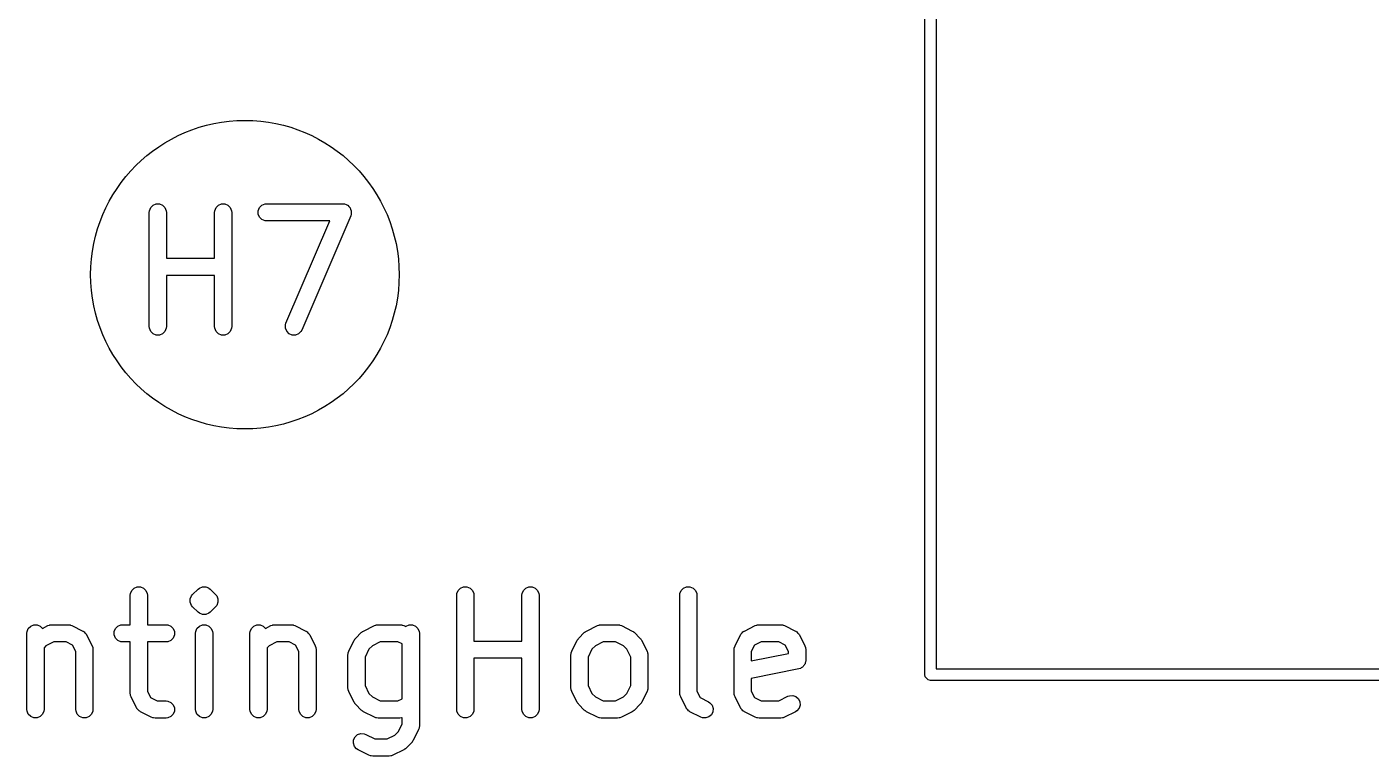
# Model space of a CAD drawing. Extents: x 0.58 to 7.69, y -5.21 to -0.56.
# Drawn here: x 6.539 to 7.0022, y -4.9493 to -4.6981 of the extents above; entities that cross this region are included whole.
import ezdxf

# ---------------------------------------------------------------- set-up
doc = ezdxf.new("R2010")
doc.units = 0
doc.header["$MEASUREMENT"] = 0
doc.layers.add('BLACK', color=7, linetype='CONTINUOUS')

msp = doc.modelspace()

# ---------------------------------------------------------------- linework, layer by layer
at = {"layer": 'BLACK', "linetype": 'CONTINUOUS'}
for p, q in [((6.84843, -4.92126), (6.84843, -4.52873)), ((6.85236, -4.52873), (6.85236, -4.91929)), ((6.58122, -4.762), (6.58128, -4.76142)), ((6.58128, -4.76142), (6.58172, -4.76036)), ((6.58172, -4.76036), (6.58254, -4.75955)), ((6.58254, -4.75955), (6.5836, -4.7591)), ((6.5836, -4.7591), (6.58475, -4.7591)), ((6.58475, -4.7591), (6.58582, -4.75955)), ((6.58582, -4.75955), (6.58663, -4.76036)), ((6.58663, -4.76036), (6.58707, -4.76142)), ((6.58707, -4.76142), (6.58713, -4.762)), ((6.60372, -4.762), (6.60378, -4.76142)), ((6.60378, -4.76142), (6.60422, -4.76036)), ((6.60422, -4.76036), (6.60503, -4.75955)), ((6.60503, -4.75955), (6.6061, -4.7591)), ((6.6061, -4.7591), (6.60725, -4.7591)), ((6.60725, -4.7591), (6.60831, -4.75955)), ((6.60831, -4.75955), (6.60913, -4.76036)), ((6.60913, -4.76036), (6.60957, -4.76142)), ((6.60957, -4.76142), (6.60963, -4.762)), ((6.61878, -4.76142), (6.61922, -4.76036)), ((6.61878, -4.76258), (6.61878, -4.76142)), ((6.61922, -4.76036), (6.62003, -4.75955)), ((6.62003, -4.75955), (6.6211, -4.7591)), ((6.6211, -4.7591), (6.62167, -4.75905)), ((6.62167, -4.75905), (6.64792, -4.75905)), ((6.64792, -4.75905), (6.6485, -4.7591)), ((6.6485, -4.7591), (6.64851, -4.75911)), ((6.64851, -4.75911), (6.64853, -4.75911)), ((6.64853, -4.75911), (6.64904, -4.75933)), ((6.64904, -4.75933), (6.64956, -4.75955)), ((6.64956, -4.75955), (6.64957, -4.75956)), ((6.64957, -4.75956), (6.64959, -4.75957)), ((6.64959, -4.75957), (6.64998, -4.75997)), ((6.64998, -4.75997), (6.65037, -4.76036)), ((6.65037, -4.76036), (6.65038, -4.76038)), ((6.65038, -4.76038), (6.65039, -4.76039)), ((6.65039, -4.76039), (6.6506, -4.76091)), ((6.6506, -4.76091), (6.65081, -4.76142)), ((6.65081, -4.76142), (6.65081, -4.76144)), ((6.65081, -4.76144), (6.65082, -4.76146)), ((6.65082, -4.76146), (6.65081, -4.76202)), ((6.58122, -4.80137), (6.58122, -4.762)), ((6.58713, -4.762), (6.58713, -4.7778)), ((6.60372, -4.7778), (6.60372, -4.762)), ((6.60963, -4.762), (6.60963, -4.80137)), ((6.61922, -4.76364), (6.61878, -4.76258)), ((6.62003, -4.76446), (6.61922, -4.76364)), ((6.6211, -4.7649), (6.62003, -4.76446)), ((6.62167, -4.76495), (6.6211, -4.7649)), ((6.64344, -4.76495), (6.62167, -4.76495)), ((6.62833, -4.80021), (6.64344, -4.76495)), ((6.65063, -4.76316), (6.63376, -4.80253)), ((6.65081, -4.76261), (6.65063, -4.76316)), ((6.65081, -4.76202), (6.65081, -4.76258)), ((6.65081, -4.76258), (6.65081, -4.76259)), ((6.65081, -4.76259), (6.65081, -4.76261)), ((6.58713, -4.7778), (6.60372, -4.7778)), ((6.60372, -4.7837), (6.58713, -4.7837)), ((6.58713, -4.7837), (6.58713, -4.80137)), ((6.60372, -4.80137), (6.60372, -4.7837)), ((6.58128, -4.80195), (6.58122, -4.80137)), ((6.58172, -4.80301), (6.58128, -4.80195)), ((6.58254, -4.80383), (6.58172, -4.80301)), ((6.58663, -4.80301), (6.58582, -4.80383)), ((6.58707, -4.80195), (6.58663, -4.80301)), ((6.58713, -4.80137), (6.58707, -4.80195)), ((6.60378, -4.80195), (6.60372, -4.80137)), ((6.60422, -4.80301), (6.60378, -4.80195)), ((6.60503, -4.80383), (6.60422, -4.80301)), ((6.60913, -4.80301), (6.60831, -4.80383)), ((6.60957, -4.80195), (6.60913, -4.80301)), ((6.60963, -4.80137), (6.60957, -4.80195)), ((6.62814, -4.80191), (6.62816, -4.80076)), ((6.62857, -4.80298), (6.62814, -4.80191)), ((6.62816, -4.80076), (6.62833, -4.80021)), ((6.62938, -4.80381), (6.62857, -4.80298)), ((6.63348, -4.80304), (6.63266, -4.80385)), ((6.63376, -4.80253), (6.63348, -4.80304)), ((6.5836, -4.80427), (6.58254, -4.80383)), ((6.58475, -4.80427), (6.5836, -4.80427)), ((6.58582, -4.80383), (6.58475, -4.80427)), ((6.6061, -4.80427), (6.60503, -4.80383)), ((6.60725, -4.80427), (6.6061, -4.80427)), ((6.60831, -4.80383), (6.60725, -4.80427)), ((6.63043, -4.80426), (6.62938, -4.80381)), ((6.63159, -4.80427), (6.63043, -4.80426)), ((6.63266, -4.80385), (6.63159, -4.80427)), ((6.57516, -4.89225), (6.57597, -4.89144)), ((6.57597, -4.89144), (6.57704, -4.89099)), ((6.57704, -4.89099), (6.57819, -4.89099)), ((6.57819, -4.89099), (6.57926, -4.89144)), ((6.57926, -4.89144), (6.58007, -4.89225)), ((6.59802, -4.8918), (6.59847, -4.89144)), ((6.59847, -4.89144), (6.59954, -4.89099)), ((6.59954, -4.89099), (6.60069, -4.89099)), ((6.60069, -4.89099), (6.60069, -4.89099)), ((6.60069, -4.89099), (6.60158, -4.89137)), ((6.60158, -4.89137), (6.60175, -4.89144)), ((6.60175, -4.89144), (6.6022, -4.8918)), ((6.68765, -4.89225), (6.68846, -4.89144)), ((6.68846, -4.89144), (6.68953, -4.89099)), ((6.68953, -4.89099), (6.69068, -4.89099)), ((6.69068, -4.89099), (6.69174, -4.89144)), ((6.69174, -4.89144), (6.69256, -4.89225)), ((6.71014, -4.89225), (6.71096, -4.89144)), ((6.71096, -4.89144), (6.71202, -4.89099)), ((6.71202, -4.89099), (6.71317, -4.89099)), ((6.71317, -4.89099), (6.71424, -4.89144)), ((6.71424, -4.89144), (6.71505, -4.89225)), ((6.76451, -4.89225), (6.76533, -4.89144)), ((6.76533, -4.89144), (6.76639, -4.89099)), ((6.76639, -4.89099), (6.76754, -4.89099)), ((6.76754, -4.89099), (6.76861, -4.89144)), ((6.76861, -4.89144), (6.76942, -4.89225)), ((6.57466, -4.89389), (6.57472, -4.89331)), ((6.57466, -4.90406), (6.57466, -4.89389)), ((6.57472, -4.89331), (6.57516, -4.89225)), ((6.58007, -4.89225), (6.58051, -4.89331)), ((6.58051, -4.89331), (6.58057, -4.89389)), ((6.58057, -4.89389), (6.58057, -4.90406)), ((6.59534, -4.89519), (6.59578, -4.89412)), ((6.59534, -4.89634), (6.59534, -4.89519)), ((6.59578, -4.89412), (6.59615, -4.89368)), ((6.59615, -4.89368), (6.59802, -4.8918)), ((6.6022, -4.8918), (6.60408, -4.89368)), ((6.60408, -4.89368), (6.60444, -4.89412)), ((6.60444, -4.89412), (6.60486, -4.89514)), ((6.60486, -4.89514), (6.60488, -4.89519)), ((6.60488, -4.89519), (6.60488, -4.89634)), ((6.68715, -4.89389), (6.68721, -4.89331)), ((6.68715, -4.93326), (6.68715, -4.89389)), ((6.68721, -4.89331), (6.68765, -4.89225)), ((6.69256, -4.89225), (6.693, -4.89331)), ((6.693, -4.89331), (6.69305, -4.89389)), ((6.69305, -4.89389), (6.69305, -4.90969)), ((6.70965, -4.89389), (6.7097, -4.89331)), ((6.70965, -4.90969), (6.70965, -4.89389)), ((6.7097, -4.89331), (6.71014, -4.89225)), ((6.71505, -4.89225), (6.71549, -4.89331)), ((6.71549, -4.89331), (6.71555, -4.89389)), ((6.71555, -4.89389), (6.71555, -4.93326)), ((6.76401, -4.89389), (6.76407, -4.89331)), ((6.76401, -4.92764), (6.76401, -4.89389)), ((6.76407, -4.89331), (6.76451, -4.89225)), ((6.76942, -4.89225), (6.76986, -4.89331)), ((6.76986, -4.89331), (6.76992, -4.89389)), ((6.76992, -4.89389), (6.76992, -4.92694)), ((6.59578, -4.89741), (6.59534, -4.89634)), ((6.59615, -4.89785), (6.59578, -4.89741)), ((6.59802, -4.89973), (6.59615, -4.89785)), ((6.59847, -4.9001), (6.59802, -4.89973)), ((6.59954, -4.90054), (6.59847, -4.9001)), ((6.60069, -4.90054), (6.59954, -4.90054)), ((6.59954, -4.90054), (6.59954, -4.90054)), ((6.60175, -4.9001), (6.60069, -4.90054)), ((6.60069, -4.90054), (6.60069, -4.90054)), ((6.6022, -4.89973), (6.60175, -4.9001)), ((6.60408, -4.89785), (6.6022, -4.89973)), ((6.60444, -4.89741), (6.60408, -4.89785)), ((6.60488, -4.89634), (6.60444, -4.89741)), ((6.53954, -4.90537), (6.54035, -4.90456)), ((6.54035, -4.90456), (6.54142, -4.90412)), ((6.54142, -4.90412), (6.54257, -4.90412)), ((6.54257, -4.90412), (6.54364, -4.90456)), ((6.54364, -4.90456), (6.5444, -4.90532)), ((6.5444, -4.90532), (6.5463, -4.90437)), ((6.5463, -4.90437), (6.54684, -4.90417)), ((6.54684, -4.90417), (6.54694, -4.90416)), ((6.54694, -4.90416), (6.54704, -4.90412)), ((6.54704, -4.90412), (6.54762, -4.90406)), ((6.54762, -4.90406), (6.55324, -4.90406)), ((6.55324, -4.90406), (6.55382, -4.90412)), ((6.55382, -4.90412), (6.55392, -4.90416)), ((6.55392, -4.90416), (6.55402, -4.90417)), ((6.55402, -4.90417), (6.55456, -4.90437)), ((6.55456, -4.90437), (6.55831, -4.90625)), ((6.56954, -4.90537), (6.57035, -4.90456)), ((6.57035, -4.90456), (6.57141, -4.90412)), ((6.57141, -4.90412), (6.57199, -4.90406)), ((6.57199, -4.90406), (6.57466, -4.90406)), ((6.58057, -4.90406), (6.58699, -4.90406)), ((6.58699, -4.90406), (6.58757, -4.90412)), ((6.58757, -4.90412), (6.58863, -4.90456)), ((6.58863, -4.90456), (6.58944, -4.90537)), ((6.59766, -4.90537), (6.59847, -4.90456)), ((6.59847, -4.90456), (6.59954, -4.90412)), ((6.59954, -4.90412), (6.60069, -4.90412)), ((6.60069, -4.90412), (6.60175, -4.90456)), ((6.60175, -4.90456), (6.60257, -4.90537)), ((6.6164, -4.90537), (6.61722, -4.90456)), ((6.61722, -4.90456), (6.61828, -4.90412)), ((6.61828, -4.90412), (6.61944, -4.90412)), ((6.61944, -4.90412), (6.6205, -4.90456)), ((6.6205, -4.90456), (6.62126, -4.90532)), ((6.62126, -4.90532), (6.62316, -4.90437)), ((6.62316, -4.90437), (6.6237, -4.90417)), ((6.6237, -4.90417), (6.62381, -4.90416)), ((6.62381, -4.90416), (6.62391, -4.90412)), ((6.62391, -4.90412), (6.62448, -4.90406)), ((6.62448, -4.90406), (6.63011, -4.90406)), ((6.63011, -4.90406), (6.63068, -4.90412)), ((6.63068, -4.90412), (6.63078, -4.90416)), ((6.63078, -4.90416), (6.63089, -4.90417)), ((6.63089, -4.90417), (6.63143, -4.90437)), ((6.63143, -4.90437), (6.63518, -4.90625)), ((6.65503, -4.90625), (6.65878, -4.90437)), ((6.65878, -4.90437), (6.65933, -4.90417)), ((6.65933, -4.90417), (6.65943, -4.90416)), ((6.65943, -4.90416), (6.65953, -4.90412)), ((6.65953, -4.90412), (6.6601, -4.90406)), ((6.6601, -4.90406), (6.6676, -4.90406)), ((6.6676, -4.90406), (6.66818, -4.90412)), ((6.66818, -4.90412), (6.66828, -4.90416)), ((6.66828, -4.90416), (6.66838, -4.90417)), ((6.66838, -4.90417), (6.66892, -4.90437)), ((6.66892, -4.90437), (6.66957, -4.9047)), ((6.66957, -4.9047), (6.66971, -4.90456)), ((6.66971, -4.90456), (6.67078, -4.90412)), ((6.67078, -4.90412), (6.67193, -4.90412)), ((6.67193, -4.90412), (6.67299, -4.90456)), ((6.67299, -4.90456), (6.67381, -4.90537)), ((6.7319, -4.90625), (6.73565, -4.90437)), ((6.73565, -4.90437), (6.73619, -4.90417)), ((6.73619, -4.90417), (6.7363, -4.90416)), ((6.7363, -4.90416), (6.73639, -4.90412)), ((6.73639, -4.90412), (6.73697, -4.90406)), ((6.73697, -4.90406), (6.74259, -4.90406)), ((6.74259, -4.90406), (6.74317, -4.90412)), ((6.74317, -4.90412), (6.74327, -4.90416)), ((6.74327, -4.90416), (6.74337, -4.90417)), ((6.74337, -4.90417), (6.74392, -4.90437)), ((6.74392, -4.90437), (6.74766, -4.90625)), ((6.78627, -4.90625), (6.79002, -4.90437)), ((6.79002, -4.90437), (6.79056, -4.90417)), ((6.79056, -4.90417), (6.79066, -4.90416)), ((6.79066, -4.90416), (6.79076, -4.90412)), ((6.79076, -4.90412), (6.79134, -4.90406)), ((6.79134, -4.90406), (6.79884, -4.90406)), ((6.79884, -4.90406), (6.79941, -4.90412)), ((6.79941, -4.90412), (6.79951, -4.90416)), ((6.79951, -4.90416), (6.79962, -4.90417)), ((6.79962, -4.90417), (6.80016, -4.90437)), ((6.80016, -4.90437), (6.80391, -4.90625)), ((6.53904, -4.90701), (6.5391, -4.90644)), ((6.53904, -4.93326), (6.53904, -4.90701)), ((6.5391, -4.90644), (6.53954, -4.90537)), ((6.54832, -4.90997), (6.54562, -4.91132)), ((6.55255, -4.90997), (6.54832, -4.90997)), ((6.55479, -4.91109), (6.55255, -4.90997)), ((6.55831, -4.90625), (6.55841, -4.90631)), ((6.55841, -4.90631), (6.55846, -4.90632)), ((6.55846, -4.90632), (6.55851, -4.90637)), ((6.55851, -4.90637), (6.5588, -4.90656)), ((6.5588, -4.90656), (6.55905, -4.90684)), ((6.55905, -4.90684), (6.55933, -4.90708)), ((6.55933, -4.90708), (6.55951, -4.90737)), ((6.55951, -4.90737), (6.55956, -4.90743)), ((6.55956, -4.90743), (6.55957, -4.90747)), ((6.55957, -4.90747), (6.55963, -4.90757)), ((6.55963, -4.90757), (6.56151, -4.91132)), ((6.56909, -4.90644), (6.56954, -4.90537)), ((6.56909, -4.90759), (6.56909, -4.90644)), ((6.56954, -4.90865), (6.56909, -4.90759)), ((6.57035, -4.90947), (6.56954, -4.90865)), ((6.57141, -4.90991), (6.57035, -4.90947)), ((6.57199, -4.90997), (6.57141, -4.90991)), ((6.57466, -4.90997), (6.57199, -4.90997)), ((6.57466, -4.92764), (6.57466, -4.90997)), ((6.58699, -4.90997), (6.58057, -4.90997)), ((6.58057, -4.90997), (6.58057, -4.92694)), ((6.58757, -4.90991), (6.58699, -4.90997)), ((6.58863, -4.90947), (6.58757, -4.90991)), ((6.58944, -4.90865), (6.58863, -4.90947)), ((6.58944, -4.90537), (6.58989, -4.90644)), ((6.58989, -4.90759), (6.58944, -4.90865)), ((6.58989, -4.90644), (6.58989, -4.90759)), ((6.59716, -4.90701), (6.59722, -4.90644)), ((6.59716, -4.93326), (6.59716, -4.90701)), ((6.59722, -4.90644), (6.59766, -4.90537)), ((6.60257, -4.90537), (6.60301, -4.90644)), ((6.60301, -4.90644), (6.60307, -4.90701)), ((6.60307, -4.90701), (6.60307, -4.93326)), ((6.61591, -4.90701), (6.61596, -4.90644)), ((6.61591, -4.93326), (6.61591, -4.90701)), ((6.61596, -4.90644), (6.6164, -4.90537)), ((6.62518, -4.90997), (6.62248, -4.91132)), ((6.62941, -4.90997), (6.62518, -4.90997)), ((6.63166, -4.91109), (6.62941, -4.90997)), ((6.63518, -4.90625), (6.63528, -4.90631)), ((6.63528, -4.90631), (6.63532, -4.90632)), ((6.63532, -4.90632), (6.63538, -4.90637)), ((6.63538, -4.90637), (6.63567, -4.90656)), ((6.63567, -4.90656), (6.63591, -4.90684)), ((6.63591, -4.90684), (6.63619, -4.90708)), ((6.63619, -4.90708), (6.63637, -4.90737)), ((6.63637, -4.90737), (6.63642, -4.90743)), ((6.63642, -4.90743), (6.63644, -4.90747)), ((6.63644, -4.90747), (6.6365, -4.90757)), ((6.6365, -4.90757), (6.63837, -4.91132)), ((6.64996, -4.91319), (6.65184, -4.90944)), ((6.65184, -4.90944), (6.652, -4.90919)), ((6.652, -4.90919), (6.65203, -4.90912)), ((6.65203, -4.90912), (6.65209, -4.90904)), ((6.65209, -4.90904), (6.65215, -4.90895)), ((6.65215, -4.90895), (6.65221, -4.9089)), ((6.65221, -4.9089), (6.65239, -4.90868)), ((6.65239, -4.90868), (6.65427, -4.9068)), ((6.65427, -4.9068), (6.65449, -4.90661)), ((6.65449, -4.90661), (6.65455, -4.90656)), ((6.65455, -4.90656), (6.65463, -4.9065)), ((6.65463, -4.9065), (6.65471, -4.90643)), ((6.65471, -4.90643), (6.65479, -4.9064)), ((6.65479, -4.9064), (6.65503, -4.90625)), ((6.6608, -4.90997), (6.6581, -4.91132)), ((6.66691, -4.90997), (6.6608, -4.90997)), ((6.6684, -4.91071), (6.66691, -4.90997)), ((6.67381, -4.90537), (6.67425, -4.90644)), ((6.67425, -4.90644), (6.67431, -4.90701)), ((6.67431, -4.90701), (6.67431, -4.93888)), ((6.69305, -4.90969), (6.70965, -4.90969)), ((6.72683, -4.91319), (6.72871, -4.90944)), ((6.72871, -4.90944), (6.72886, -4.90919)), ((6.72886, -4.90919), (6.72889, -4.90912)), ((6.72889, -4.90912), (6.72896, -4.90904)), ((6.72896, -4.90904), (6.72901, -4.90895)), ((6.72901, -4.90895), (6.72907, -4.9089)), ((6.72907, -4.9089), (6.72926, -4.90868)), ((6.72926, -4.90868), (6.73113, -4.9068)), ((6.73113, -4.9068), (6.73136, -4.90661)), ((6.73136, -4.90661), (6.73141, -4.90656)), ((6.73141, -4.90656), (6.7315, -4.9065)), ((6.7315, -4.9065), (6.73158, -4.90643)), ((6.73158, -4.90643), (6.73165, -4.9064)), ((6.73165, -4.9064), (6.7319, -4.90625)), ((6.73767, -4.90997), (6.73497, -4.91132)), ((6.7419, -4.90997), (6.73767, -4.90997)), ((6.7446, -4.91132), (6.7419, -4.90997)), ((6.74766, -4.90625), (6.74791, -4.9064)), ((6.74791, -4.9064), (6.74798, -4.90643)), ((6.74798, -4.90643), (6.74807, -4.9065)), ((6.74807, -4.9065), (6.74815, -4.90656)), ((6.74815, -4.90656), (6.74821, -4.90661)), ((6.74821, -4.90661), (6.74843, -4.9068)), ((6.74843, -4.9068), (6.75031, -4.90868)), ((6.75031, -4.90868), (6.75049, -4.9089)), ((6.75049, -4.9089), (6.75055, -4.90895)), ((6.75055, -4.90895), (6.75061, -4.90904)), ((6.75061, -4.90904), (6.75067, -4.90912)), ((6.75067, -4.90912), (6.7507, -4.90919)), ((6.7507, -4.90919), (6.75086, -4.90944)), ((6.75086, -4.90944), (6.75273, -4.91319)), ((6.78307, -4.91132), (6.78495, -4.90757)), ((6.78495, -4.90757), (6.78501, -4.90747)), ((6.78501, -4.90747), (6.78502, -4.90743)), ((6.78502, -4.90743), (6.78507, -4.90737)), ((6.78507, -4.90737), (6.78526, -4.90708)), ((6.78526, -4.90708), (6.78554, -4.90684)), ((6.78554, -4.90684), (6.78578, -4.90656)), ((6.78578, -4.90656), (6.78607, -4.90637)), ((6.78607, -4.90637), (6.78613, -4.90632)), ((6.78613, -4.90632), (6.78617, -4.90631)), ((6.78617, -4.90631), (6.78627, -4.90625)), ((6.79204, -4.90997), (6.78979, -4.91109)), ((6.79814, -4.90997), (6.79204, -4.90997)), ((6.80039, -4.91109), (6.79814, -4.90997)), ((6.80391, -4.90625), (6.804, -4.90631)), ((6.804, -4.90631), (6.80405, -4.90632)), ((6.80405, -4.90632), (6.80411, -4.90637)), ((6.80411, -4.90637), (6.8044, -4.90656)), ((6.8044, -4.90656), (6.80464, -4.90684)), ((6.80464, -4.90684), (6.80492, -4.90708)), ((6.80492, -4.90708), (6.8051, -4.90737)), ((6.8051, -4.90737), (6.80515, -4.90743)), ((6.80515, -4.90743), (6.80517, -4.90747)), ((6.80517, -4.90747), (6.80523, -4.90757)), ((6.80523, -4.90757), (6.8071, -4.91132)), ((6.54562, -4.91132), (6.54495, -4.91199)), ((6.54495, -4.91199), (6.54495, -4.93326)), ((6.55591, -4.91334), (6.55479, -4.91109)), ((6.55591, -4.93326), (6.55591, -4.91334)), ((6.56151, -4.91132), (6.56172, -4.91186)), ((6.56172, -4.91186), (6.56172, -4.91196)), ((6.56172, -4.91196), (6.56176, -4.91206)), ((6.56176, -4.91206), (6.56182, -4.91264)), ((6.56182, -4.91264), (6.56182, -4.93326)), ((6.62248, -4.91132), (6.62181, -4.91199)), ((6.62181, -4.91199), (6.62181, -4.93326)), ((6.63278, -4.91334), (6.63166, -4.91109)), ((6.63278, -4.93326), (6.63278, -4.91334)), ((6.63837, -4.91132), (6.63858, -4.91186)), ((6.63858, -4.91186), (6.63859, -4.91196)), ((6.63859, -4.91196), (6.63863, -4.91206)), ((6.63863, -4.91206), (6.63869, -4.91264)), ((6.63869, -4.91264), (6.63869, -4.93326)), ((6.64965, -4.91451), (6.64971, -4.91394)), ((6.64965, -4.92576), (6.64965, -4.91451)), ((6.64971, -4.91394), (6.64975, -4.91384)), ((6.64975, -4.91384), (6.64976, -4.91373)), ((6.64976, -4.91373), (6.64996, -4.91319)), ((6.65691, -4.91251), (6.65556, -4.91521)), ((6.6581, -4.91132), (6.65691, -4.91251)), ((6.6684, -4.92956), (6.6684, -4.91071)), ((6.72652, -4.91451), (6.72658, -4.91394)), ((6.72652, -4.92576), (6.72652, -4.91451)), ((6.72658, -4.91394), (6.72662, -4.91384)), ((6.72662, -4.91373), (6.72683, -4.91319)), ((6.72662, -4.91384), (6.72662, -4.91373)), ((6.73377, -4.91251), (6.73242, -4.91521)), ((6.73497, -4.91132), (6.73377, -4.91251)), ((6.74579, -4.91251), (6.7446, -4.91132)), ((6.74714, -4.91521), (6.74579, -4.91251)), ((6.75273, -4.91319), (6.75294, -4.91373)), ((6.75294, -4.91373), (6.75295, -4.91384)), ((6.75295, -4.91384), (6.75299, -4.91394)), ((6.75299, -4.91394), (6.75305, -4.91451)), ((6.75305, -4.91451), (6.75305, -4.92576)), ((6.78276, -4.91264), (6.78282, -4.91206)), ((6.78276, -4.92764), (6.78276, -4.91264)), ((6.78282, -4.91206), (6.78286, -4.91196)), ((6.78286, -4.91196), (6.78287, -4.91186)), ((6.78287, -4.91186), (6.78307, -4.91132)), ((6.78979, -4.91109), (6.78867, -4.91334)), ((6.78867, -4.91334), (6.78867, -4.91654)), ((6.78867, -4.91654), (6.80151, -4.91397)), ((6.80151, -4.91334), (6.80039, -4.91109)), ((6.80151, -4.91397), (6.80151, -4.91334)), ((6.8071, -4.91132), (6.80731, -4.91186)), ((6.80731, -4.91186), (6.80732, -4.91196)), ((6.80732, -4.91196), (6.80736, -4.91206)), ((6.80736, -4.91206), (6.80741, -4.91264)), ((6.80741, -4.91264), (6.80741, -4.91639)), ((6.65556, -4.91521), (6.65556, -4.92506)), ((6.70965, -4.91559), (6.69305, -4.91559)), ((6.69305, -4.91559), (6.69305, -4.93326)), ((6.70965, -4.93326), (6.70965, -4.91559)), ((6.73242, -4.91521), (6.73242, -4.92506)), ((6.74714, -4.92506), (6.74714, -4.91521)), ((6.80559, -4.91911), (6.80504, -4.91928)), ((6.80584, -4.91895), (6.80559, -4.91911)), ((6.8061, -4.91884), (6.80584, -4.91895)), ((6.80631, -4.91864), (6.8061, -4.91884)), ((6.80655, -4.91847), (6.80631, -4.91864)), ((6.80671, -4.91823), (6.80655, -4.91847)), ((6.80692, -4.91803), (6.80671, -4.91823)), ((6.80703, -4.91776), (6.80692, -4.91803)), ((6.80719, -4.91751), (6.80703, -4.91776)), ((6.80725, -4.91723), (6.80719, -4.91751)), ((6.80736, -4.91696), (6.80725, -4.91723)), ((6.80741, -4.91639), (6.80736, -4.91696)), ((6.80504, -4.91928), (6.78867, -4.92256)), ((6.78867, -4.92256), (6.78867, -4.92694)), ((6.84858, -4.92201), (6.84843, -4.92126)), ((6.84964, -4.92308), (6.84858, -4.92201)), ((6.85039, -4.92323), (6.84964, -4.92308)), ((7.32283, -4.92323), (6.85039, -4.92323)), ((6.85236, -4.91929), (7.32087, -4.91929)), ((6.57472, -4.92821), (6.57466, -4.92764)), ((6.57476, -4.92831), (6.57472, -4.92821)), ((6.57477, -4.92842), (6.57476, -4.92831)), ((6.57497, -4.92896), (6.57477, -4.92842)), ((6.58057, -4.92694), (6.58169, -4.92918)), ((6.64971, -4.92634), (6.64965, -4.92576)), ((6.64975, -4.92644), (6.64971, -4.92634)), ((6.64976, -4.92654), (6.64975, -4.92644)), ((6.64996, -4.92708), (6.64976, -4.92654)), ((6.65184, -4.93083), (6.64996, -4.92708)), ((6.65556, -4.92506), (6.65691, -4.92776)), ((6.65691, -4.92776), (6.6581, -4.92896)), ((6.72658, -4.92634), (6.72652, -4.92576)), ((6.72662, -4.92644), (6.72658, -4.92634)), ((6.72662, -4.92654), (6.72662, -4.92644)), ((6.72683, -4.92708), (6.72662, -4.92654)), ((6.72871, -4.93083), (6.72683, -4.92708)), ((6.73242, -4.92506), (6.73377, -4.92776)), ((6.73377, -4.92776), (6.73497, -4.92896)), ((6.7446, -4.92896), (6.74579, -4.92776)), ((6.74579, -4.92776), (6.74714, -4.92506)), ((6.75273, -4.92708), (6.75086, -4.93083)), ((6.75294, -4.92654), (6.75273, -4.92708)), ((6.75295, -4.92644), (6.75294, -4.92654)), ((6.75299, -4.92634), (6.75295, -4.92644)), ((6.75305, -4.92576), (6.75299, -4.92634)), ((6.76407, -4.92821), (6.76401, -4.92764)), ((6.76411, -4.92831), (6.76407, -4.92821)), ((6.76412, -4.92842), (6.76411, -4.92831)), ((6.76433, -4.92896), (6.76412, -4.92842)), ((6.76992, -4.92694), (6.77104, -4.92918)), ((6.78282, -4.92821), (6.78276, -4.92764)), ((6.78286, -4.92831), (6.78282, -4.92821)), ((6.78287, -4.92842), (6.78286, -4.92831)), ((6.78307, -4.92896), (6.78287, -4.92842)), ((6.78867, -4.92694), (6.78979, -4.92918)), ((6.80181, -4.92854), (6.80296, -4.92846)), ((6.80296, -4.92846), (6.80405, -4.92882)), ((6.57685, -4.93271), (6.57497, -4.92896)), ((6.57691, -4.9328), (6.57685, -4.93271)), ((6.57692, -4.93285), (6.57691, -4.9328)), ((6.57697, -4.9329), (6.57692, -4.93285)), ((6.57716, -4.9332), (6.57697, -4.9329)), ((6.58169, -4.92918), (6.58394, -4.93031)), ((6.58394, -4.93031), (6.58699, -4.93031)), ((6.58699, -4.93031), (6.58757, -4.93036)), ((6.58757, -4.93036), (6.58863, -4.93081)), ((6.58863, -4.93081), (6.58944, -4.93162)), ((6.58944, -4.93162), (6.58989, -4.93268)), ((6.58989, -4.93268), (6.58989, -4.93384)), ((6.652, -4.93108), (6.65184, -4.93083)), ((6.65203, -4.93115), (6.652, -4.93108)), ((6.65209, -4.93123), (6.65203, -4.93115)), ((6.65215, -4.93132), (6.65209, -4.93123)), ((6.65221, -4.93137), (6.65215, -4.93132)), ((6.65239, -4.9316), (6.65221, -4.93137)), ((6.65427, -4.93347), (6.65239, -4.9316)), ((6.6581, -4.92896), (6.6608, -4.93031)), ((6.6608, -4.93031), (6.66691, -4.93031)), ((6.66691, -4.93031), (6.6684, -4.92956)), ((6.72886, -4.93108), (6.72871, -4.93083)), ((6.72889, -4.93115), (6.72886, -4.93108)), ((6.72896, -4.93123), (6.72889, -4.93115)), ((6.72901, -4.93132), (6.72896, -4.93123)), ((6.72907, -4.93137), (6.72901, -4.93132)), ((6.72926, -4.9316), (6.72907, -4.93137)), ((6.73113, -4.93347), (6.72926, -4.9316)), ((6.73497, -4.92896), (6.73767, -4.93031)), ((6.73767, -4.93031), (6.7419, -4.93031)), ((6.7419, -4.93031), (6.7446, -4.92896)), ((6.75031, -4.9316), (6.74843, -4.93347)), ((6.75049, -4.93137), (6.75031, -4.9316)), ((6.75055, -4.93132), (6.75049, -4.93137)), ((6.75061, -4.93123), (6.75055, -4.93132)), ((6.75067, -4.93115), (6.75061, -4.93123)), ((6.7507, -4.93108), (6.75067, -4.93115)), ((6.75086, -4.93083), (6.7507, -4.93108)), ((6.7662, -4.93271), (6.76433, -4.92896)), ((6.76626, -4.9328), (6.7662, -4.93271)), ((6.76628, -4.93285), (6.76626, -4.9328)), ((6.76633, -4.9329), (6.76628, -4.93285)), ((6.76651, -4.9332), (6.76633, -4.9329)), ((6.77104, -4.92918), (6.77391, -4.93062)), ((6.77391, -4.93062), (6.7744, -4.93093)), ((6.7744, -4.93093), (6.77516, -4.9318)), ((6.77516, -4.9318), (6.77552, -4.93289)), ((6.77552, -4.93289), (6.77544, -4.93404)), ((6.78495, -4.93271), (6.78307, -4.92896)), ((6.78501, -4.9328), (6.78495, -4.93271)), ((6.78502, -4.93285), (6.78501, -4.9328)), ((6.78507, -4.9329), (6.78502, -4.93285)), ((6.78526, -4.9332), (6.78507, -4.9329)), ((6.78979, -4.92918), (6.79204, -4.93031)), ((6.79204, -4.93031), (6.79814, -4.93031)), ((6.79814, -4.93031), (6.80127, -4.92874)), ((6.80127, -4.92874), (6.80181, -4.92854)), ((6.80405, -4.92882), (6.80492, -4.92958)), ((6.80515, -4.93285), (6.8044, -4.93372)), ((6.80492, -4.92958), (6.80544, -4.93061)), ((6.80552, -4.93176), (6.80515, -4.93285)), ((6.80544, -4.93061), (6.80552, -4.93176)), ((6.5391, -4.93384), (6.53904, -4.93326)), ((6.53954, -4.9349), (6.5391, -4.93384)), ((6.54035, -4.93572), (6.53954, -4.9349)), ((6.54142, -4.93616), (6.54035, -4.93572)), ((6.54257, -4.93616), (6.54142, -4.93616)), ((6.54364, -4.93572), (6.54257, -4.93616)), ((6.54445, -4.9349), (6.54364, -4.93572)), ((6.54489, -4.93384), (6.54445, -4.9349)), ((6.54495, -4.93326), (6.54489, -4.93384)), ((6.55597, -4.93384), (6.55591, -4.93326)), ((6.55641, -4.9349), (6.55597, -4.93384)), ((6.55723, -4.93572), (6.55641, -4.9349)), ((6.55829, -4.93616), (6.55723, -4.93572)), ((6.55944, -4.93616), (6.55829, -4.93616)), ((6.56051, -4.93572), (6.55944, -4.93616)), ((6.56132, -4.9349), (6.56051, -4.93572)), ((6.56176, -4.93384), (6.56132, -4.9349)), ((6.56182, -4.93326), (6.56176, -4.93384)), ((6.57744, -4.93344), (6.57716, -4.9332)), ((6.57768, -4.93372), (6.57744, -4.93344)), ((6.57797, -4.9339), (6.57768, -4.93372)), ((6.57803, -4.93395), (6.57797, -4.9339)), ((6.57807, -4.93397), (6.57803, -4.93395)), ((6.57817, -4.93403), (6.57807, -4.93397)), ((6.58192, -4.9359), (6.57817, -4.93403)), ((6.58246, -4.93611), (6.58192, -4.9359)), ((6.58257, -4.93612), (6.58246, -4.93611)), ((6.58266, -4.93616), (6.58257, -4.93612)), ((6.58324, -4.93621), (6.58266, -4.93616)), ((6.58699, -4.93621), (6.58324, -4.93621)), ((6.58757, -4.93616), (6.58699, -4.93621)), ((6.58863, -4.93572), (6.58757, -4.93616)), ((6.58944, -4.9349), (6.58863, -4.93572)), ((6.58989, -4.93384), (6.58944, -4.9349)), ((6.59722, -4.93384), (6.59716, -4.93326)), ((6.59766, -4.9349), (6.59722, -4.93384)), ((6.59847, -4.93572), (6.59766, -4.9349)), ((6.59954, -4.93616), (6.59847, -4.93572)), ((6.60069, -4.93616), (6.59954, -4.93616)), ((6.60175, -4.93572), (6.60069, -4.93616)), ((6.60257, -4.9349), (6.60175, -4.93572)), ((6.60301, -4.93384), (6.60257, -4.9349)), ((6.60307, -4.93326), (6.60301, -4.93384)), ((6.61596, -4.93384), (6.61591, -4.93326)), ((6.6164, -4.9349), (6.61596, -4.93384)), ((6.61722, -4.93572), (6.6164, -4.9349)), ((6.61828, -4.93616), (6.61722, -4.93572)), ((6.61944, -4.93616), (6.61828, -4.93616)), ((6.6205, -4.93572), (6.61944, -4.93616)), ((6.62132, -4.9349), (6.6205, -4.93572)), ((6.62176, -4.93384), (6.62132, -4.9349)), ((6.62181, -4.93326), (6.62176, -4.93384)), ((6.63284, -4.93384), (6.63278, -4.93326)), ((6.63328, -4.9349), (6.63284, -4.93384)), ((6.63409, -4.93572), (6.63328, -4.9349)), ((6.63516, -4.93616), (6.63409, -4.93572)), ((6.63631, -4.93616), (6.63516, -4.93616)), ((6.63737, -4.93572), (6.63631, -4.93616)), ((6.63819, -4.9349), (6.63737, -4.93572)), ((6.63863, -4.93384), (6.63819, -4.9349)), ((6.63869, -4.93326), (6.63863, -4.93384)), ((6.65449, -4.93366), (6.65427, -4.93347)), ((6.65455, -4.93372), (6.65449, -4.93366)), ((6.65463, -4.93377), (6.65455, -4.93372)), ((6.65471, -4.93384), (6.65463, -4.93377)), ((6.65479, -4.93387), (6.65471, -4.93384)), ((6.65503, -4.93403), (6.65479, -4.93387)), ((6.65878, -4.9359), (6.65503, -4.93403)), ((6.65933, -4.93611), (6.65878, -4.9359)), ((6.65943, -4.93612), (6.65933, -4.93611)), ((6.65953, -4.93616), (6.65943, -4.93612)), ((6.6601, -4.93621), (6.65953, -4.93616)), ((6.6676, -4.93621), (6.6601, -4.93621)), ((6.66818, -4.93616), (6.6676, -4.93621)), ((6.66828, -4.93612), (6.66818, -4.93616)), ((6.66838, -4.93611), (6.66828, -4.93612)), ((6.6684, -4.9361), (6.66838, -4.93611)), ((6.6684, -4.93819), (6.6684, -4.9361)), ((6.68721, -4.93384), (6.68715, -4.93326)), ((6.68765, -4.9349), (6.68721, -4.93384)), ((6.68846, -4.93572), (6.68765, -4.9349)), ((6.68953, -4.93616), (6.68846, -4.93572)), ((6.69068, -4.93616), (6.68953, -4.93616)), ((6.69174, -4.93572), (6.69068, -4.93616)), ((6.69256, -4.9349), (6.69174, -4.93572)), ((6.693, -4.93384), (6.69256, -4.9349)), ((6.69305, -4.93326), (6.693, -4.93384)), ((6.7097, -4.93384), (6.70965, -4.93326)), ((6.71014, -4.9349), (6.7097, -4.93384)), ((6.71096, -4.93572), (6.71014, -4.9349)), ((6.71202, -4.93616), (6.71096, -4.93572)), ((6.71317, -4.93616), (6.71202, -4.93616)), ((6.71424, -4.93572), (6.71317, -4.93616)), ((6.71505, -4.9349), (6.71424, -4.93572)), ((6.71549, -4.93384), (6.71505, -4.9349)), ((6.71555, -4.93326), (6.71549, -4.93384)), ((6.73136, -4.93366), (6.73113, -4.93347)), ((6.73141, -4.93372), (6.73136, -4.93366)), ((6.7315, -4.93377), (6.73141, -4.93372)), ((6.73158, -4.93384), (6.7315, -4.93377)), ((6.73165, -4.93387), (6.73158, -4.93384)), ((6.7319, -4.93403), (6.73165, -4.93387)), ((6.73565, -4.9359), (6.7319, -4.93403)), ((6.73619, -4.93611), (6.73565, -4.9359)), ((6.7363, -4.93612), (6.73619, -4.93611)), ((6.73639, -4.93616), (6.7363, -4.93612)), ((6.73697, -4.93621), (6.73639, -4.93616)), ((6.74259, -4.93621), (6.73697, -4.93621)), ((6.74317, -4.93616), (6.74259, -4.93621)), ((6.74327, -4.93612), (6.74317, -4.93616)), ((6.74337, -4.93611), (6.74327, -4.93612)), ((6.74392, -4.9359), (6.74337, -4.93611)), ((6.74766, -4.93403), (6.74392, -4.9359)), ((6.74791, -4.93387), (6.74766, -4.93403)), ((6.74798, -4.93384), (6.74791, -4.93387)), ((6.74807, -4.93377), (6.74798, -4.93384)), ((6.74815, -4.93372), (6.74807, -4.93377)), ((6.74821, -4.93366), (6.74815, -4.93372)), ((6.74843, -4.93347), (6.74821, -4.93366)), ((6.76679, -4.93344), (6.76651, -4.9332)), ((6.76703, -4.93372), (6.76679, -4.93344)), ((6.76732, -4.9339), (6.76703, -4.93372)), ((6.76738, -4.93395), (6.76732, -4.9339)), ((6.76742, -4.93397), (6.76738, -4.93395)), ((6.76752, -4.93403), (6.76742, -4.93397)), ((6.77127, -4.9359), (6.76752, -4.93403)), ((6.77181, -4.93611), (6.77127, -4.9359)), ((6.77296, -4.93619), (6.77181, -4.93611)), ((6.77405, -4.93583), (6.77296, -4.93619)), ((6.77492, -4.93507), (6.77405, -4.93583)), ((6.77544, -4.93404), (6.77492, -4.93507)), ((6.78554, -4.93344), (6.78526, -4.9332)), ((6.78578, -4.93372), (6.78554, -4.93344)), ((6.78607, -4.9339), (6.78578, -4.93372)), ((6.78613, -4.93395), (6.78607, -4.9339)), ((6.78617, -4.93397), (6.78613, -4.93395)), ((6.78627, -4.93403), (6.78617, -4.93397)), ((6.79002, -4.9359), (6.78627, -4.93403)), ((6.79056, -4.93611), (6.79002, -4.9359)), ((6.79066, -4.93612), (6.79056, -4.93611)), ((6.79076, -4.93616), (6.79066, -4.93612)), ((6.79134, -4.93621), (6.79076, -4.93616)), ((6.79884, -4.93621), (6.79134, -4.93621)), ((6.79941, -4.93616), (6.79884, -4.93621)), ((6.79951, -4.93612), (6.79941, -4.93616)), ((6.79962, -4.93611), (6.79951, -4.93612)), ((6.80016, -4.9359), (6.79962, -4.93611)), ((6.80391, -4.93403), (6.80016, -4.9359)), ((6.8044, -4.93372), (6.80391, -4.93403)), ((6.65215, -4.9427), (6.65302, -4.94194)), ((6.65302, -4.94194), (6.65411, -4.94158)), ((6.65411, -4.94158), (6.65526, -4.94166)), ((6.65526, -4.94166), (6.6558, -4.94187)), ((6.6558, -4.94187), (6.65893, -4.94343)), ((6.66316, -4.94343), (6.66585, -4.94208)), ((6.66585, -4.94208), (6.66705, -4.94089)), ((6.66705, -4.94089), (6.6684, -4.93819)), ((6.67399, -4.94021), (6.67212, -4.94395)), ((6.6742, -4.93966), (6.67399, -4.94021)), ((6.67421, -4.93956), (6.6742, -4.93966)), ((6.67425, -4.93946), (6.67421, -4.93956)), ((6.67431, -4.93888), (6.67425, -4.93946)), ((6.65155, -4.94488), (6.65163, -4.94373)), ((6.65192, -4.94597), (6.65155, -4.94488)), ((6.65163, -4.94373), (6.65215, -4.9427)), ((6.65267, -4.94684), (6.65192, -4.94597)), ((6.65316, -4.94715), (6.65267, -4.94684)), ((6.65893, -4.94343), (6.66316, -4.94343)), ((6.66917, -4.94699), (6.66892, -4.94715)), ((6.66924, -4.94696), (6.66917, -4.94699)), ((6.66933, -4.9469), (6.66924, -4.94696)), ((6.66941, -4.94684), (6.66933, -4.9469)), ((6.66947, -4.94678), (6.66941, -4.94684)), ((6.66969, -4.9466), (6.66947, -4.94678)), ((6.67157, -4.94472), (6.66969, -4.9466)), ((6.67175, -4.9445), (6.67157, -4.94472)), ((6.67181, -4.94444), (6.67175, -4.9445)), ((6.67187, -4.94436), (6.67181, -4.94444)), ((6.67193, -4.94427), (6.67187, -4.94436)), ((6.67196, -4.9442), (6.67193, -4.94427)), ((6.67212, -4.94395), (6.67196, -4.9442)), ((6.65691, -4.94902), (6.65316, -4.94715)), ((6.65745, -4.94923), (6.65691, -4.94902)), ((6.65756, -4.94924), (6.65745, -4.94923)), ((6.65765, -4.94928), (6.65756, -4.94924)), ((6.65823, -4.94934), (6.65765, -4.94928)), ((6.66385, -4.94934), (6.65823, -4.94934)), ((6.66443, -4.94928), (6.66385, -4.94934)), ((6.66453, -4.94924), (6.66443, -4.94928)), ((6.66463, -4.94923), (6.66453, -4.94924)), ((6.66517, -4.94902), (6.66463, -4.94923)), ((6.66892, -4.94715), (6.66517, -4.94902))]:
    msp.add_line(p, q, dxfattribs=at)
at = {"layer": 'BLACK'}
msp.add_circle((6.61417, -4.78346), 0.05315, dxfattribs=at)

doc.saveas('drawing.dxf')
